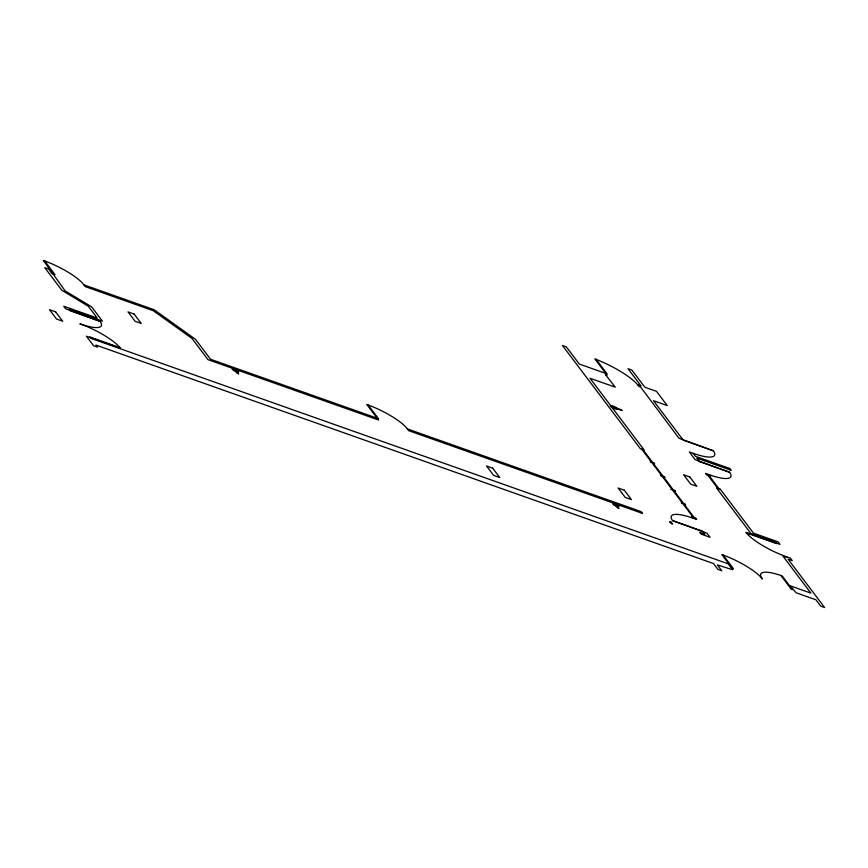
<?xml version="1.0" encoding="UTF-8"?>
<svg xmlns="http://www.w3.org/2000/svg" width="868" height="868" viewBox="0 0 868 868"><rect width="100%" height="100%" fill="white"/><g stroke="black" fill="none" stroke-linecap="round" stroke-linejoin="round"><path stroke-width="1.3" d="M596.121 359.374L594.862 358.94L607.112 375.182L605.43 374.585L615.249 387.171L590.001 378.242L644.24 450.08L640.367 448.702L562.442 345.497L566.316 346.874L579.281 364.039L607.058 373.869L596.121 359.385A40.275 9.808 26.2 0 1 637.611 384.676L640.964 385.869L627.998 368.694L631.882 370.072L644.837 387.236L656.544 391.381L667.264 405.584L653.474 400.701L683.268 440.163L713.42 450.828L678.96 438.221L640.627 387.041L638.946 386.444L637.611 384.676M610.334 405.909L621.705 409.935M610.812 406.539L622.172 410.553M713.42 450.828A34.861 8.496 26.2 0 1 693.207 453.324L689.333 451.946L695.159 459.671L729.63 472.29A34.861 8.496 26.2 0 1 709.395 474.774L705.521 473.396L706.671 474.926L710.545 476.293L709.395 474.774M729.619 472.279L699.467 461.613L696.841 458.13L731.236 470.304L729.901 468.536L695.507 456.373L693.207 453.324M44.659 260.921L43.4 260.476L65.154 290.91L91.617 306.849L102.457 321.193L68.941 309.334L69.95 310.668L100.102 321.344L65.642 308.726L63.733 306.209L97.249 318.057L88.297 306.209L61.834 290.27L44.756 267.669L48.63 269.037L52.091 273.615L55.02 274.646L44.659 260.932A34.861 8.496 26.2 0 1 83.925 284.878L154.135 309.713L195.506 339.334L210.566 359.276L378.448 418.669L368.086 404.955L366.828 404.499L378.524 419.993L208.016 359.667L191.991 338.433L153.224 310.69L85.259 286.635L83.925 284.878M692.762 518.109L696.635 519.476L695.485 517.946L691.612 516.579L692.762 518.109A34.861 8.496 26.2 0 0 672.548 520.594L707.008 533.202L710.1 537.303L701.094 534.113L699.76 532.355L704.892 534.167L702.7 531.259L672.548 520.594M786.495 556.746L790.368 558.124L792.278 560.641L788.09 559.166L824.6 607.524L820.727 606.157L815.92 599.788L796.119 592.779L790.249 585.813L810.875 593.115L782.882 556.03L787.07 557.516L786.495 556.746A34.861 8.496 26.2 0 1 746.415 532.93M407.352 428.901L641.116 511.599L642.439 513.368L408.687 430.669L407.352 428.901A34.861 8.496 26.2 0 0 368.086 404.955M723.109 555.043L721.85 554.598L732.212 568.323L733.471 568.768L723.109 555.043A34.861 8.496 26.2 0 1 762.375 578.989A34.861 8.496 26.2 0 1 780.929 575.495L782.176 575.94L792.538 589.665L791.28 589.22L780.918 575.495M709.189 475.816L718.975 488.782M708.038 475.404L717.825 488.369M642.873 449.591L652.671 462.557M653.246 463.317L663.033 476.282M663.608 477.053L673.394 490.019M673.969 490.778L683.767 503.744M684.342 504.503L694.129 517.469M641.723 449.19L651.521 462.156M652.096 462.915L661.883 475.881M662.458 476.64L672.244 489.606M672.819 490.366L682.606 503.331M683.181 504.091L692.979 517.057M615.141 503.451L619.047 508.626M613.763 502.963L617.669 508.138M234.837 368.9L238.743 374.075M233.47 368.423L237.376 373.598M100.091 321.334A34.861 8.496 26.2 0 1 79.878 323.829A34.861 8.496 26.2 0 1 119.958 347.645M654.027 463.045L650.154 461.667L654.602 463.805L654.027 463.045M689.756 476.923L683.583 474.742L690.657 484.105L696.83 486.297L689.756 476.923M720.342 489.259L716.469 487.892L750.939 533.549L775.558 542.261L776.556 543.596L746.415 532.93L745.97 532.355L780.006 544.388L778.097 541.871L753.489 533.158L720.342 489.259M664.389 476.771L660.515 475.393L664.975 477.53L664.389 476.771M674.761 490.496L670.888 489.129L675.337 491.255L674.761 490.496M685.123 504.221L681.25 502.854L685.698 504.981L685.123 504.221M134.171 314.097L127.997 311.905L135.072 321.279L141.245 323.46L134.171 314.097M624.309 490.192L618.135 488.011L625.21 497.375L631.383 499.567L624.309 490.192M671.279 522.276L669.597 521.679L670.931 523.447L672.602 524.033L671.279 522.276M55.639 311.872L49.465 309.692L56.539 319.055L62.713 321.247L55.639 311.872M492.699 468.178L486.525 465.997L493.599 475.36L499.773 477.552L492.699 468.178M119.968 347.656L89.816 336.979L90.825 338.314L728.198 563.82L732.711 569.788L717.369 564.916L721.775 570.753L717.89 569.375L713.496 563.549L95.903 345.052L97.476 347.124L93.592 345.757L86.366 336.187L120.402 348.231L119.979 347.656M233.449 370.245A3.602 0.879 26.2 0 0 238.689 372.025A3.602 0.879 26.2 0 0 234.273 368.954A3.602 0.879 26.2 0 0 233.449 370.245M612.385 407.417A3.602 0.879 26.2 0 0 617.636 409.186A3.602 0.879 26.2 0 0 613.209 406.126A3.602 0.879 26.2 0 0 612.385 407.417M613.752 504.796A3.602 0.879 26.2 0 0 618.992 506.565A3.602 0.879 26.2 0 0 614.577 503.505A3.602 0.879 26.2 0 0 613.752 504.796"/></g></svg>
